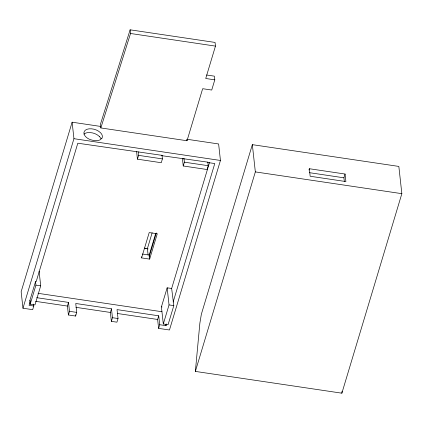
<?xml version="1.0" encoding="UTF-8"?>
<svg xmlns="http://www.w3.org/2000/svg" width="423" height="423" viewBox="0 0 423 423"><rect width="100%" height="100%" fill="white"/><g stroke="black" fill="none" stroke-linecap="round" stroke-linejoin="round"><path stroke-width="0.63" d="M195.363 371.415L199.868 323.177L201.364 314.189L252.335 144.655L398.841 166.424L401.85 193.671L341.869 393.184L195.363 371.415L255.344 171.902L252.335 144.655M341.869 393.184L342.048 391.227M100.648 126.435L72.122 122.194L21.15 291.727L22.969 308.224L32.677 309.668L33.777 306.014L33.565 304.105M22.969 308.224L73.946 138.691L72.122 122.194M39.096 271.275L40.703 285.842L34.966 304.914L30.202 304.206L29.811 300.653L35.548 281.581L36.177 281.676L77.811 143.207L162.02 155.347L162.411 158.9L161.263 162.718L137.443 159.175L136.603 151.577M30.271 301.319L29.065 305.311L33.777 306.014M30.202 304.206L35.939 285.139L35.548 281.581M186.86 139.246L218.622 143.963L220.446 160.46L169.47 329.993L158.609 328.375L159.709 324.721L158.725 315.812L117.039 309.615L118.022 318.53L116.922 322.183L111.365 321.358L112.465 317.705L111.482 308.795L75.749 303.487L76.732 312.396L75.632 316.05L68.41 314.976L67.426 306.067L68.521 302.413L36.69 297.681M68.41 314.976L69.504 311.323L68.521 302.413M137.443 159.175L138.591 155.363L138.199 151.809M111.365 321.358L110.382 312.449L111.482 308.795M182.403 158.382L183.244 165.98L207.064 169.523L208.211 165.705L207.815 162.152L161.914 155.701L162.02 155.347M141.594 257.903L149.213 232.565L157.277 233.76L149.657 259.103L141.594 257.903L141.467 256.75M148.108 254.99L147.405 248.581L152.137 232.83M149.657 259.103L149.213 255.058L155.717 233.427M149.102 256.941L156.304 232.983M214.794 79.841L205.731 78.493L215.466 46.112L215.064 42.437L130.125 29.816L100.425 124.267L100.827 127.942L187.014 140.748L202.665 88.698L211.727 90.041L214.794 79.841L214.387 76.166L206.62 75.008M183.244 165.98L184.386 162.168L183.994 158.614M158.609 328.375L157.626 319.465L158.725 315.812M161.417 306.881L167.154 287.814L171.653 288.481L173.805 305.623L168.074 324.695L163.31 323.986L161.417 306.881L162.057 306.976M173.144 302.027L214.778 163.558L207.709 162.506L207.815 162.152M171.653 288.481L209.533 162.48M163.31 323.986L169.041 304.914L167.154 287.814M159.709 324.721L166.038 325.662L166.556 323.955M308.954 169.983L309.329 168.724L345.062 174.033L345.892 181.567L310.159 176.254L309.329 168.724M344.343 181.573L343.925 177.808L345.062 174.033M100.827 127.942L130.533 33.491L130.125 29.816M130.533 33.491L215.466 46.112M309.493 172.69L343.925 177.808M73.946 138.691L220.446 160.46M255.344 171.902L401.85 193.671M138.591 155.363L162.411 158.9M184.386 162.168L208.211 165.705M144.248 248.116L147.405 248.581M144.227 248.333L145.528 248.528M146.823 248.719L148.124 248.914M142.387 254.043L149.213 255.058M35.939 285.139L40.703 285.842M169.041 304.914L173.805 305.623M38.007 293.319L161.935 311.73M35.59 301.34L67.426 306.067M75.95 307.336L110.382 312.449M117.24 313.464L157.626 319.465M29.811 300.653L30.44 300.748M69.504 311.323L76.732 312.396M112.465 317.705L118.022 318.53M99.31 136.412C96.28 133.599 91.992 132.24 87.889 132.605A9.491 5.552 16.7 0 0 83.992 134.133M186.876 139.521L187.014 140.748M183.857 158.657L183.889 158.969M161.85 155.172L161.914 155.701M165.895 324.372L166.038 325.662M75.495 314.775L75.632 316.05M99.294 136.412A9.491 5.552 16.7 0 1 100.901 138.712M101.901 138.231L100.108 139.828L98.797 140.341A9.618 5.626 16.7 0 1 93.784 140.563L90.21 139.595A9.454 5.531 16.7 0 1 85.837 136.835L84.875 135.704A9.502 5.562 16.7 0 1 89.031 128.83C93.134 128.476 97.417 129.824 100.447 132.637A9.502 5.562 16.7 0 1 101.911 138.231"/></g></svg>
